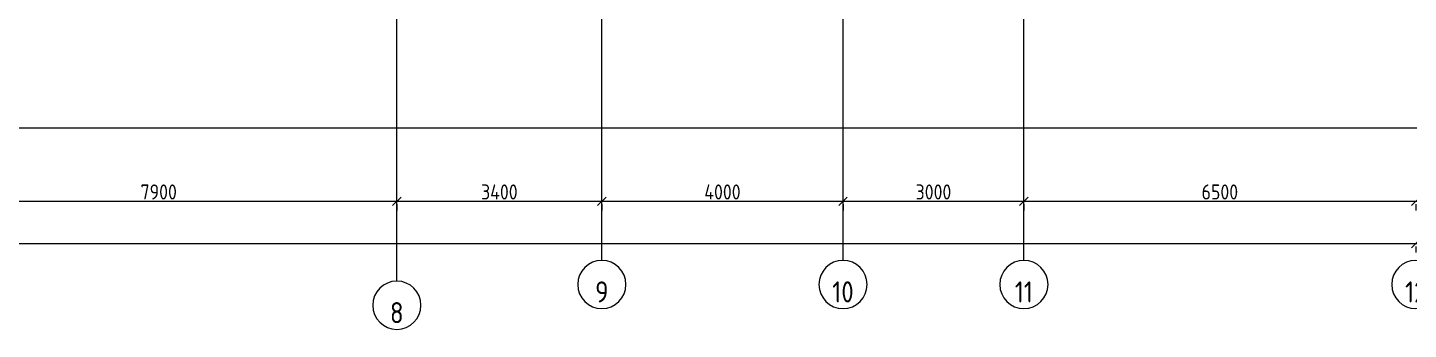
# Model space of a CAD drawing. Header units: millimetres. Extents: x -42533 to 645315, y 3457 to 82611.
# Drawn here: x 59074 to 81975, y 26980 to 31984 of the extents above; entities that cross this region are included whole.
import ezdxf

# ---------------------------------------------------------------- set-up
doc = ezdxf.new("R2010")
doc.units = ezdxf.units.MM
doc.linetypes.add('ADSK_Линия сетки', pattern=[25, 20, -2.5, 0, -2.5])
for name, color, linetype, lineweight in [('Оси', 253, 'Continuous', 9), ('Размеры', 7, 'Continuous', 9), ('ШТРИХОВКА', 252, 'Continuous', 15)]:
    doc.layers.add(name, color=color, linetype=linetype, lineweight=lineweight)
doc.styles.add('GOST Common', font='GOST_Common.ttf', dxfattribs={"width": 0.9, "height": 350})
doc.styles.add('GOST Common_1', font='GOST_Common.ttf', dxfattribs={"width": 0.9, "height": 250})
doc.dimstyles.new('ADSK_Основной_2_5_мм', dxfattribs={"dimscale": 304.8, "dimtxt": 251.428749, "dimasz": 0.463911, "dimexe": 0.492126, "dimexo": 0.492126, "dimgap": 0.098425, "dimtad": 1, "dimrnd": 0.01, "dimdsep": 46, "dimtxsty": 'GOST Common_1', "dimblk1": 'OBLIQUE', "dimblk2": 'OBLIQUE', "dimsah": 1, "dimcen": 0.09, "dimdle": 0.492126, "dimazin": 2, "dimtfac": 1, "dimtdec": 4, "dimtix": 1, "dimtmove": 0, "dimatfit": 3, "dimfxl": 1, "dimtvp": 1, "dimtolj": 1, "dimtzin": 0, "dimlwd": 20, "dimlwe": 20, "dimarcsym": 2})

# ---------------------------------------------------------------- blocks, each defined once
blk = doc.blocks.new('_Oblique')
at = {"color": 0, "linetype": 'ByBlock', "lineweight": -2}
blk.add_line((-0.5, -0.5), (0.5, 0.5), dxfattribs=at)
blk = doc.blocks.new('*D436')
at = {"layer": 'Defpoints', "color": 0, "transparency": 16777216}
for p in [(31107, -3083), (39007, -3083), (39007, -3183)]:
    blk.add_point(p, dxfattribs=at)
at = {"layer": 'Размеры', "color": 0, "lineweight": 20, "transparency": 16777216}
for p, q in [((30957, -3183), (39157, -3183)), ((31107, -3233), (31107, -3333)), ((39007, -3233), (39007, -3333))]:
    blk.add_line(p, q, dxfattribs=at)
at = {"layer": 'Размеры', "color": 0, "lineweight": 20, "transparency": 16777216, "xscale": 141.4, "yscale": 141.4, "zscale": 141.4, "rotation": 180}
blk.add_blockref('_Oblique', (31107, -3183), dxfattribs=at)
at = {"layer": 'Размеры', "color": 0, "lineweight": 20, "transparency": 16777216, "xscale": 141.4, "yscale": 141.4, "zscale": 141.4}
blk.add_blockref('_Oblique', (39007, -3183), dxfattribs=at)
at = {"layer": 'Размеры', "color": 0, "lineweight": 20, "transparency": 16777216, "insert": (35057, -3028), "char_height": 250, "width": 756.84, "attachment_point": 5, "style": 'GOST Common_1'}
blk.add_mtext('\\A1;7900', dxfattribs=at)
blk = doc.blocks.new('*D437')
at = {"layer": 'Defpoints', "color": 0, "transparency": 16777216}
for p in [(39007, -3083), (42407, -3083), (42407, -3183)]:
    blk.add_point(p, dxfattribs=at)
at = {"layer": 'Размеры', "color": 0, "lineweight": 20, "transparency": 16777216}
for p, q in [((38857, -3183), (42557, -3183)), ((39007, -3233), (39007, -3333)), ((42407, -3233), (42407, -3333))]:
    blk.add_line(p, q, dxfattribs=at)
at = {"layer": 'Размеры', "color": 0, "lineweight": 20, "transparency": 16777216, "xscale": 141.4, "yscale": 141.4, "zscale": 141.4, "rotation": 180}
blk.add_blockref('_Oblique', (39007, -3183), dxfattribs=at)
at = {"layer": 'Размеры', "color": 0, "lineweight": 20, "transparency": 16777216, "xscale": 141.4, "yscale": 141.4, "zscale": 141.4}
blk.add_blockref('_Oblique', (42407, -3183), dxfattribs=at)
at = {"layer": 'Размеры', "color": 0, "lineweight": 20, "transparency": 16777216, "insert": (40707, -3028), "char_height": 250, "width": 782.41, "attachment_point": 5, "style": 'GOST Common_1'}
blk.add_mtext('\\A1;3400', dxfattribs=at)
blk = doc.blocks.new('*D438')
at = {"layer": 'Defpoints', "color": 0, "transparency": 16777216}
for p in [(42407, -3083), (46407, -3083), (46407, -3183)]:
    blk.add_point(p, dxfattribs=at)
at = {"layer": 'Размеры', "color": 0, "lineweight": 20, "transparency": 16777216}
for p, q in [((42257, -3183), (46557, -3183)), ((42407, -3233), (42407, -3333)), ((46407, -3233), (46407, -3333))]:
    blk.add_line(p, q, dxfattribs=at)
at = {"layer": 'Размеры', "color": 0, "lineweight": 20, "transparency": 16777216, "xscale": 141.4, "yscale": 141.4, "zscale": 141.4, "rotation": 180}
blk.add_blockref('_Oblique', (42407, -3183), dxfattribs=at)
at = {"layer": 'Размеры', "color": 0, "lineweight": 20, "transparency": 16777216, "xscale": 141.4, "yscale": 141.4, "zscale": 141.4}
blk.add_blockref('_Oblique', (46407, -3183), dxfattribs=at)
at = {"layer": 'Размеры', "color": 0, "lineweight": 20, "transparency": 16777216, "insert": (44407, -3028), "char_height": 250, "width": 782.41, "attachment_point": 5, "style": 'GOST Common_1'}
blk.add_mtext('\\A1;4000', dxfattribs=at)
blk = doc.blocks.new('*D439')
at = {"layer": 'Defpoints', "color": 0, "transparency": 16777216}
for p in [(46407, -3083), (49407, -3083), (49407, -3183)]:
    blk.add_point(p, dxfattribs=at)
at = {"layer": 'Размеры', "color": 0, "lineweight": 20, "transparency": 16777216}
for p, q in [((46257, -3183), (49557, -3183)), ((46407, -3233), (46407, -3333)), ((49407, -3233), (49407, -3333))]:
    blk.add_line(p, q, dxfattribs=at)
at = {"layer": 'Размеры', "color": 0, "lineweight": 20, "transparency": 16777216, "xscale": 141.4, "yscale": 141.4, "zscale": 141.4, "rotation": 180}
blk.add_blockref('_Oblique', (46407, -3183), dxfattribs=at)
at = {"layer": 'Размеры', "color": 0, "lineweight": 20, "transparency": 16777216, "xscale": 141.4, "yscale": 141.4, "zscale": 141.4}
blk.add_blockref('_Oblique', (49407, -3183), dxfattribs=at)
at = {"layer": 'Размеры', "color": 0, "lineweight": 20, "transparency": 16777216, "insert": (47907, -3028), "char_height": 250, "width": 756.84, "attachment_point": 5, "style": 'GOST Common_1'}
blk.add_mtext('\\A1;3000', dxfattribs=at)
blk = doc.blocks.new('*D440')
at = {"layer": 'Defpoints', "color": 0, "transparency": 16777216}
for p in [(49407, -3083), (55907, -3083), (55907, -3183)]:
    blk.add_point(p, dxfattribs=at)
at = {"layer": 'Размеры', "color": 0, "lineweight": 20, "transparency": 16777216}
for p, q in [((49257, -3183), (56057, -3183)), ((49407, -3233), (49407, -3333)), ((55907, -3233), (55907, -3333))]:
    blk.add_line(p, q, dxfattribs=at)
at = {"layer": 'Размеры', "color": 0, "lineweight": 20, "transparency": 16777216, "xscale": 141.4, "yscale": 141.4, "zscale": 141.4, "rotation": 180}
blk.add_blockref('_Oblique', (49407, -3183), dxfattribs=at)
at = {"layer": 'Размеры', "color": 0, "lineweight": 20, "transparency": 16777216, "xscale": 141.4, "yscale": 141.4, "zscale": 141.4}
blk.add_blockref('_Oblique', (55907, -3183), dxfattribs=at)
at = {"layer": 'Размеры', "color": 0, "lineweight": 20, "transparency": 16777216, "insert": (52657, -3028), "char_height": 250, "width": 756.84, "attachment_point": 5, "style": 'GOST Common_1'}
blk.add_mtext('\\A1;6500', dxfattribs=at)
blk = doc.blocks.new('*D441')
at = {"layer": 'Defpoints', "color": 0, "transparency": 16777216}
for p in [(-5943, -3783), (55907, -3783), (55907, -3883)]:
    blk.add_point(p, dxfattribs=at)
at = {"layer": 'Размеры', "color": 0, "lineweight": 20, "transparency": 16777216}
for p, q in [((-6093, -3883), (56057, -3883)), ((-5943, -3933), (-5943, -4033)), ((55907, -3933), (55907, -4033))]:
    blk.add_line(p, q, dxfattribs=at)
at = {"layer": 'Размеры', "color": 0, "lineweight": 20, "transparency": 16777216, "xscale": 141.4, "yscale": 141.4, "zscale": 141.4, "rotation": 180}
blk.add_blockref('_Oblique', (-5943, -3883), dxfattribs=at)
at = {"layer": 'Размеры', "color": 0, "lineweight": 20, "transparency": 16777216, "xscale": 141.4, "yscale": 141.4, "zscale": 141.4}
blk.add_blockref('_Oblique', (55907, -3883), dxfattribs=at)
at = {"layer": 'Размеры', "color": 0, "lineweight": 20, "transparency": 16777216, "insert": (24982, -3728), "char_height": 250, "width": 889.8, "attachment_point": 5, "style": 'GOST Common_1'}
blk.add_mtext('\\A1;61850', dxfattribs=at)
blk = doc.blocks.new('1 этаж')
at = {"layer": 'Оси', "color": 8, "linetype": 'ADSK_Линия сетки'}
for p, q in [((46406.766, -4162.595), (46406.766, 44411.9)), ((49406.766, -4162.595), (49406.766, 44411.9)), ((39006.766, -4506.781), (39006.766, 22614.069)), ((42406.766, -4162.595), (42406.766, 21955.22)), ((-9557.528, -1966.098), (56562.053, -1966.098))]:
    blk.add_line(p, q, dxfattribs=at)
at = {"layer": 'Оси', "color": 8, "lineweight": 20}
for centre, start, end in [((42406.766, -4562.595), 360, 180), ((46406.766, -4562.595), 360, 180), ((49406.766, -4562.595), 360, 180), ((55906.766, -4562.595), 360, 180), ((39006.766, -4906.781), 360, 180), ((42406.766, -4562.595), 180, 360), ((46406.766, -4562.595), 180, 360), ((49406.766, -4562.595), 180, 360), ((55906.766, -4562.595), 180, 360), ((39006.766, -4906.781), 180, 360)]:
    blk.add_arc(centre, 400, start, end, dxfattribs=at)
at = {"layer": 'Оси', "color": 8, "char_height": 350, "attachment_point": 5, "line_spacing_factor": 1.022766, "style": 'GOST Common'}
for s, insert, width in [('\\pxqc,t0.25714,0.51429,0.77143,1.02857,1.28571,1.54286,1.8,2.05714,2.31429,2.57143,2.82857,3.08571,3.34286,3.6,3.85714,4.11429,4.37143,4.62857,4.88571,5.14286,5.4,5.65714,5.91429,6.17143,6.42857,6.68571,6.94286,7.2,7.45714,7.71429,7.97143,8.22857;{9}', (42405.935, -4685.5), 232.2), ('\\pxqc,t0.25714,0.51429,0.77143,1.02857,1.28571,1.54286,1.8,2.05714,2.31429,2.57143,2.82857,3.08571,3.34286,3.6,3.85714,4.11429,4.37143,4.62857,4.88571,5.14286,5.4,5.65714,5.91429,6.17143,6.42857,6.68571,6.94286,7.2,7.45714,7.71429,7.97143,8.22857;{10}', (46405.935, -4685.5), 387), ('\\pxqc,t0.25714,0.51429,0.77143,1.02857,1.28571,1.54286,1.8,2.05714,2.31429,2.57143,2.82857,3.08571,3.34286,3.6,3.85714,4.11429,4.37143,4.62857,4.88571,5.14286,5.4,5.65714,5.91429,6.17143,6.42857,6.68571,6.94286,7.2,7.45714,7.71429,7.97143,8.22857;{11}', (49405.935, -4685.5), 315.9), ('\\pxqc,t0.25714,0.51429,0.77143,1.02857,1.28571,1.54286,1.8,2.05714,2.31429,2.57143,2.82857,3.08571,3.34286,3.6,3.85714,4.11429,4.37143,4.62857,4.88571,5.14286,5.4,5.65714,5.91429,6.17143,6.42857,6.68571,6.94286,7.2,7.45714,7.71429,7.97143,8.22857;{12}', (55905.935, -4685.5), 387), ('\\pxqc,t0.25714,0.51429,0.77143,1.02857,1.28571,1.54286,1.8,2.05714,2.31429,2.57143,2.82857,3.08571,3.34286,3.6,3.85714,4.11429,4.37143,4.62857,4.88571,5.14286,5.4,5.65714,5.91429,6.17143,6.42857,6.68571,6.94286,7.2,7.45714,7.71429,7.97143,8.22857;{8}', (39005.935, -5029.686), 232.2)]:
    blk.add_mtext(s, dxfattribs=dict(at, insert=insert, width=width))
at = {"layer": 'Размеры', "color": 8, "lineweight": 20}
for base, p1, p2, override, picture, middle in [((39006.766, -3182.655), (31106.766, -3082.671), (39006.766, -3082.671), {"dimpost": '<>', "dimfxl": 7900}, '*D436', (35056.766, -3027.655)), ((42406.766, -3182.655), (39006.766, -3082.671), (42406.766, -3082.671), {"dimpost": '<>', "dimfxl": 3400}, '*D437', (40706.766, -3027.655)), ((46406.766, -3182.655), (42406.766, -3082.671), (46406.766, -3082.671), {"dimpost": '<>', "dimfxl": 4000}, '*D438', (44406.766, -3027.655)), ((49406.766, -3182.655), (46406.766, -3082.671), (49406.766, -3082.671), {"dimpost": '<>', "dimfxl": 3000}, '*D439', (47906.766, -3027.655)), ((55906.766, -3182.655), (49406.766, -3082.671), (55906.766, -3082.671), {"dimpost": '<>', "dimfxl": 6500}, '*D440', (52656.766, -3027.655)), ((55906.766, -3882.655), (-5943.234, -3782.671), (55906.766, -3782.671), {"dimpost": '<>', "dimfxl": 61850}, '*D441', (24981.766, -3727.655))]:
    dim = blk.add_linear_dim(base=base, p1=p1, p2=p2, dimstyle='ADSK_Основной_2_5_мм', override=override, dxfattribs=at)
    dim.commit()
    dim.dimension.update_dxf_attribs({"geometry": picture, "text_midpoint": middle})

msp = doc.modelspace()

# ---------------------------------------------------------------- block references
at = {"layer": 'ШТРИХОВКА'}
msp.add_blockref('1 этаж', (26191.6, 32286.7), dxfattribs=at)

doc.saveas('drawing.dxf')
